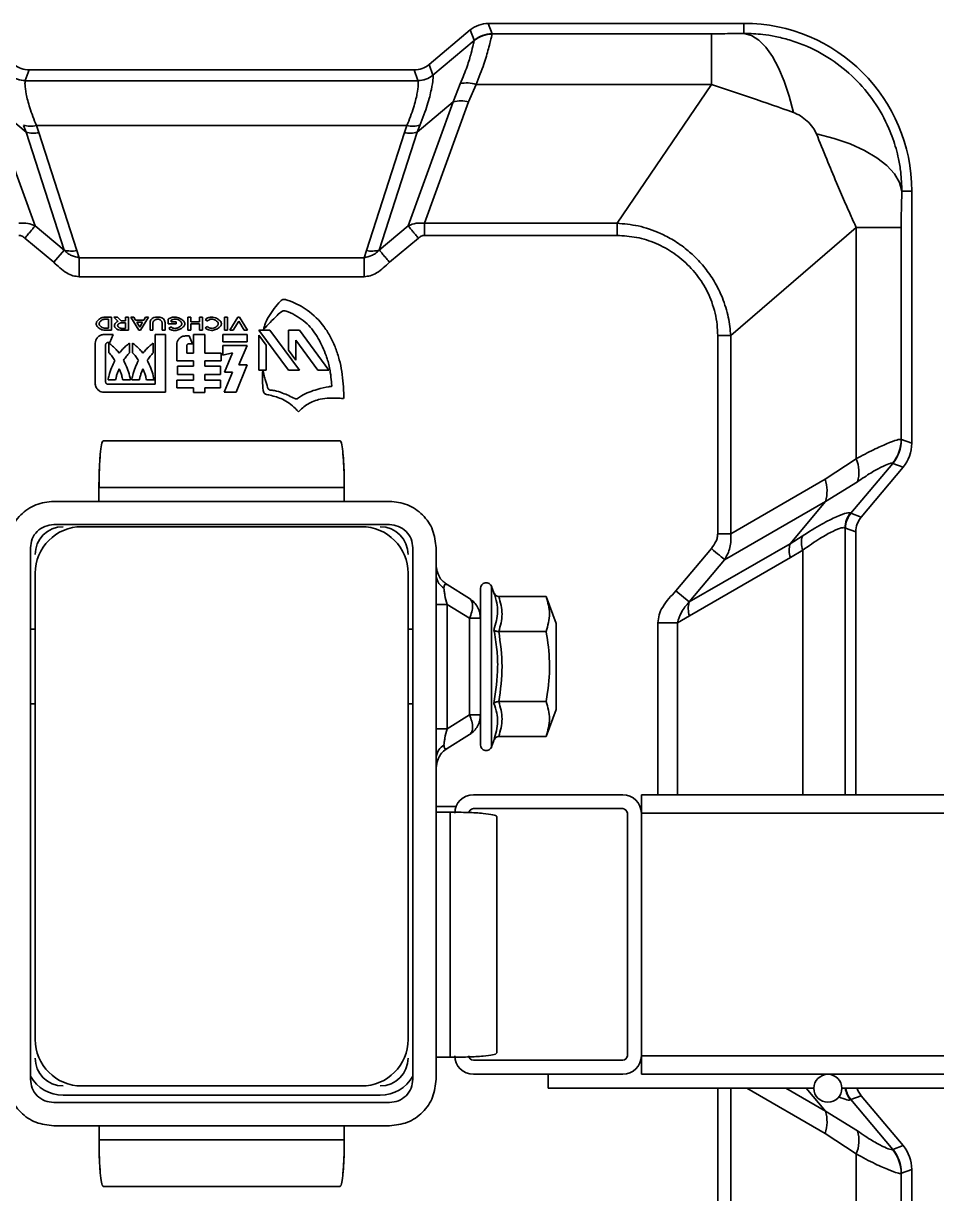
# Model space of a CAD drawing. Header units: millimetres. Extents: x 0 to 420, y 0 to 297.
# Drawn here: x 154.531 to 155.51, y 151.481 to 152.736 of the extents above; entities that cross this region are included whole.
import ezdxf

# ---------------------------------------------------------------- set-up
doc = ezdxf.new("R2010")
doc.units = ezdxf.units.MM

msp = doc.modelspace()

# ---------------------------------------------------------------- linework, layer by layer
at = {"color": 7, "linetype": 'Continuous', "lineweight": 35}
for p, q in [((155.0332, 152.7249), (155.0291, 152.7361)), ((155.3032, 152.7361), (155.0291, 152.7361)), ((155.3032, 152.7254), (155.3032, 152.7361)), ((155.0098, 152.729), (154.9656, 152.6919)), ((155.0098, 152.729), (155.0139, 152.7179)), ((155.0332, 152.7249), (155.0331, 152.7245)), ((155.0332, 152.7249), (155.2686, 152.7249)), ((155.2686, 152.6706), (155.2686, 152.7249)), ((155.0139, 152.7176), (154.9697, 152.6805)), ((155.0139, 152.7179), (155.0139, 152.7176)), ((154.5369, 152.6861), (154.5327, 152.6747)), ((154.9495, 152.6861), (154.5369, 152.6861)), ((154.9495, 152.6861), (154.9537, 152.6747)), ((154.9656, 152.6919), (154.9697, 152.6805)), ((154.5327, 152.6746), (154.5327, 152.6747)), ((154.9537, 152.6746), (154.5327, 152.6746)), ((154.9537, 152.6746), (154.9537, 152.6747)), ((154.9697, 152.6805), (154.9697, 152.6804)), ((154.9915, 152.6519), (154.9989, 152.6714)), ((155.0162, 152.6706), (155.008, 152.652)), ((155.2686, 152.6706), (155.0162, 152.6706)), ((155.1671, 152.5217), (155.2686, 152.6706)), ((154.5433, 152.5189), (154.4948, 152.6519)), ((154.4948, 152.6519), (154.5335, 152.6195)), ((154.9431, 152.5189), (154.9915, 152.6519)), ((154.9915, 152.6519), (154.9529, 152.6195)), ((155.008, 152.652), (154.9606, 152.5217)), ((154.5335, 152.6195), (154.5307, 152.6267)), ((154.5446, 152.6264), (154.5473, 152.6189)), ((154.9418, 152.6264), (154.5446, 152.6264)), ((154.9391, 152.6189), (154.9418, 152.6264)), ((154.9557, 152.6267), (154.9529, 152.6195)), ((154.5335, 152.6195), (154.5742, 152.4929)), ((154.5473, 152.6189), (154.588, 152.4924)), ((154.8984, 152.4924), (154.9391, 152.6189)), ((154.9529, 152.6195), (154.9122, 152.4929)), ((155.4725, 152.5561), (155.4832, 152.5561)), ((155.4832, 152.2856), (155.4832, 152.5561)), ((154.5742, 152.4929), (154.5433, 152.5189)), ((154.9431, 152.5189), (154.9122, 152.4929)), ((155.1671, 152.5217), (154.9606, 152.5217)), ((154.9606, 152.5217), (154.9606, 152.5085)), ((155.1671, 152.5085), (155.1671, 152.5217)), ((155.289, 152.4011), (155.4235, 152.5172)), ((155.4235, 152.269), (155.4235, 152.5172)), ((155.4718, 152.5172), (155.4718, 152.2898)), ((154.5632, 152.4798), (154.5323, 152.5058)), ((154.9541, 152.5058), (154.9232, 152.4798)), ((155.1671, 152.5085), (154.9606, 152.5085)), ((154.5632, 152.4798), (154.5742, 152.4929)), ((154.588, 152.4924), (154.5904, 152.4847)), ((154.5904, 152.4643), (154.5904, 152.4847)), ((154.896, 152.4847), (154.5904, 152.4847)), ((154.896, 152.4847), (154.8984, 152.4924)), ((154.896, 152.4643), (154.896, 152.4847)), ((154.896, 152.4643), (154.5904, 152.4643)), ((154.6174, 152.4208), (154.6251, 152.4208)), ((154.6177, 152.4186), (154.6219, 152.4186)), ((154.6219, 152.409), (154.618, 152.409)), ((154.6219, 152.4186), (154.6219, 152.409)), ((154.6251, 152.4208), (154.6251, 152.4068)), ((154.6277, 152.4208), (154.6316, 152.4208)), ((154.6322, 152.4164), (154.6277, 152.4208)), ((154.6316, 152.4208), (154.6354, 152.4169)), ((154.6363, 152.4169), (154.6401, 152.4169)), ((154.6364, 152.4149), (154.6401, 152.4149)), ((154.6401, 152.4208), (154.6433, 152.4208)), ((154.6401, 152.4169), (154.6401, 152.4208)), ((154.6401, 152.4149), (154.6401, 152.4089)), ((154.6433, 152.4208), (154.6433, 152.4068)), ((154.6457, 152.4208), (154.6491, 152.4208)), ((154.6545, 152.4068), (154.6457, 152.4208)), ((154.6491, 152.4208), (154.651, 152.4177)), ((154.651, 152.4177), (154.6597, 152.4177)), ((154.6521, 152.4157), (154.6585, 152.4157)), ((154.6553, 152.4102), (154.6521, 152.4157)), ((154.6585, 152.4157), (154.6553, 152.4102)), ((154.6649, 152.4208), (154.6561, 152.4068)), ((154.6597, 152.4177), (154.6615, 152.4208)), ((154.6615, 152.4208), (154.6649, 152.4208)), ((154.6664, 152.4068), (154.6664, 152.4152)), ((154.6695, 152.4146), (154.6695, 152.4068)), ((154.6793, 152.4068), (154.6793, 152.4146)), ((154.6825, 152.4152), (154.6825, 152.4068)), ((154.6858, 152.4139), (154.6858, 152.4189)), ((154.6943, 152.4139), (154.6858, 152.4139)), ((154.6865, 152.4087), (154.6886, 152.4104)), ((154.6891, 152.4177), (154.6891, 152.4159)), ((154.6891, 152.4159), (154.6943, 152.4159)), ((154.6943, 152.4159), (154.6943, 152.4139)), ((154.707, 152.4208), (154.7101, 152.4208)), ((154.707, 152.4068), (154.707, 152.4208)), ((154.7101, 152.4208), (154.7101, 152.4158)), ((154.7101, 152.4158), (154.7194, 152.4158)), ((154.7101, 152.4137), (154.7101, 152.4068)), ((154.7194, 152.4137), (154.7101, 152.4137)), ((154.7194, 152.4208), (154.7225, 152.4208)), ((154.7194, 152.4158), (154.7194, 152.4208)), ((154.7194, 152.4068), (154.7194, 152.4137)), ((154.7225, 152.4208), (154.7225, 152.4068)), ((154.728, 152.4167), (154.7255, 152.4183)), ((154.7255, 152.4093), (154.728, 152.4109)), ((154.7462, 152.4068), (154.7462, 152.4208)), ((154.7462, 152.4208), (154.7495, 152.4208)), ((154.7495, 152.4208), (154.7495, 152.4068)), ((154.7521, 152.4068), (154.7607, 152.4208)), ((154.7615, 152.4167), (154.7556, 152.4068)), ((154.7607, 152.4208), (154.7623, 152.4208)), ((154.7674, 152.4068), (154.7615, 152.4167)), ((154.7623, 152.4208), (154.7709, 152.4068)), ((154.6171, 152.4023), (154.6268, 152.4023)), ((154.6251, 152.4068), (154.618, 152.4068)), ((154.6268, 152.4023), (154.6233, 152.3938)), ((154.6433, 152.4068), (154.6354, 152.4068)), ((154.6401, 152.4089), (154.6359, 152.4089)), ((154.6561, 152.4068), (154.6545, 152.4068)), ((154.6695, 152.4068), (154.6664, 152.4068)), ((154.672, 152.4023), (154.683, 152.4023)), ((154.672, 152.3489), (154.672, 152.4023)), ((154.6825, 152.4068), (154.6793, 152.4068)), ((154.683, 152.4023), (154.683, 152.3404)), ((154.7044, 152.4008), (154.7082, 152.4008)), ((154.7101, 152.4068), (154.707, 152.4068)), ((154.7082, 152.4008), (154.7119, 152.3924)), ((154.7131, 152.4023), (154.725, 152.4023)), ((154.7131, 152.3824), (154.7131, 152.4023)), ((154.7225, 152.4068), (154.7194, 152.4068)), ((154.725, 152.4023), (154.725, 152.3824)), ((154.7446, 152.3946), (154.7446, 152.4022)), ((154.7446, 152.4022), (154.7706, 152.4022)), ((154.7495, 152.4068), (154.7462, 152.4068)), ((154.7556, 152.4068), (154.7521, 152.4068)), ((154.7709, 152.4068), (154.7674, 152.4068)), ((154.7706, 152.4022), (154.7706, 152.3946)), ((154.7831, 152.4068), (154.795, 152.4068)), ((154.8147, 152.3642), (154.7831, 152.4068)), ((154.7831, 152.3642), (154.7831, 152.4015)), ((154.7831, 152.4015), (154.791, 152.3908)), ((154.795, 152.4068), (154.8266, 152.3642)), ((154.8147, 152.4068), (154.8266, 152.4068)), ((154.8147, 152.3855), (154.8147, 152.4068)), ((154.8266, 152.4068), (154.8581, 152.3642)), ((155.2751, 152.4011), (155.289, 152.4011)), ((155.2751, 152.1886), (155.2751, 152.4011)), ((155.289, 152.1886), (155.289, 152.4011)), ((154.6077, 152.3499), (154.6077, 152.3929)), ((154.6187, 152.3911), (154.6187, 152.3516)), ((154.6233, 152.3938), (154.6215, 152.3938)), ((154.6223, 152.3827), (154.6223, 152.3929)), ((154.6445, 152.3929), (154.6445, 152.3827)), ((154.6477, 152.3827), (154.6477, 152.3929)), ((154.6699, 152.3929), (154.6699, 152.3827)), ((154.6951, 152.374), (154.6951, 152.3914)), ((154.7058, 152.39), (154.7058, 152.3824)), ((154.7119, 152.3924), (154.7084, 152.3924)), ((154.7706, 152.3946), (154.7446, 152.3946)), ((154.7446, 152.3905), (154.7706, 152.3905)), ((154.7446, 152.3803), (154.7446, 152.3905)), ((154.7706, 152.3905), (154.7618, 152.3697)), ((154.791, 152.3908), (154.791, 152.3642)), ((154.8226, 152.3748), (154.8147, 152.3855)), ((154.8463, 152.3642), (154.8226, 152.3961)), ((154.8226, 152.3961), (154.8226, 152.3748)), ((154.7131, 152.374), (154.6951, 152.374)), ((154.7058, 152.3824), (154.7131, 152.3824)), ((154.7131, 152.3682), (154.7131, 152.374)), ((154.725, 152.3824), (154.7427, 152.3824)), ((154.725, 152.374), (154.725, 152.3682)), ((154.7427, 152.374), (154.725, 152.374)), ((154.7427, 152.3824), (154.7427, 152.374)), ((154.7548, 152.3827), (154.7446, 152.3803)), ((154.7463, 152.3619), (154.7548, 152.3827)), ((154.6959, 152.3682), (154.7131, 152.3682)), ((154.6959, 152.3595), (154.6959, 152.3682)), ((154.7131, 152.3595), (154.6959, 152.3595)), ((154.7131, 152.3534), (154.7131, 152.3595)), ((154.725, 152.3682), (154.7419, 152.3682)), ((154.725, 152.3595), (154.725, 152.3534)), ((154.7419, 152.3595), (154.725, 152.3595)), ((154.7419, 152.3682), (154.7419, 152.3595)), ((154.746, 152.3406), (154.7548, 152.3619)), ((154.7548, 152.3619), (154.7463, 152.3619)), ((154.7706, 152.3697), (154.7586, 152.3406)), ((154.7618, 152.3697), (154.7706, 152.3697)), ((154.791, 152.3642), (154.7831, 152.3642)), ((154.8266, 152.3642), (154.8147, 152.3642)), ((154.8581, 152.3642), (154.8463, 152.3642)), ((154.6295, 152.3536), (154.6214, 152.3536)), ((154.6215, 152.3489), (154.672, 152.3489)), ((154.6454, 152.3536), (154.6372, 152.3536)), ((154.655, 152.3536), (154.6468, 152.3536)), ((154.6708, 152.3536), (154.6626, 152.3536)), ((154.6951, 152.3534), (154.7131, 152.3534)), ((154.6951, 152.345), (154.6951, 152.3534)), ((154.725, 152.3534), (154.742, 152.3534)), ((154.742, 152.3534), (154.742, 152.345)), ((154.683, 152.3404), (154.6171, 152.3404)), ((154.7131, 152.345), (154.6951, 152.345)), ((154.7131, 152.3401), (154.7131, 152.345)), ((154.725, 152.3401), (154.7131, 152.3401)), ((154.725, 152.345), (154.725, 152.3401)), ((154.742, 152.345), (154.725, 152.345)), ((154.7586, 152.3406), (154.746, 152.3406)), ((154.87, 152.2883), (154.6162, 152.2883)), ((154.87, 152.2883), (154.8701, 152.2883)), ((155.472, 152.2897), (155.4718, 152.2898)), ((155.472, 152.2897), (155.4832, 152.2856)), ((155.3902, 152.247), (155.4235, 152.269)), ((155.4179, 152.2106), (155.4627, 152.264)), ((155.429, 152.2065), (155.4738, 152.2599)), ((155.4627, 152.264), (155.4624, 152.2641)), ((155.4627, 152.264), (155.4738, 152.2599)), ((155.289, 152.1886), (155.3902, 152.247)), ((154.6116, 152.2383), (154.8746, 152.2383)), ((154.6116, 152.2383), (154.6116, 152.2233)), ((154.8746, 152.2383), (154.8746, 152.2233)), ((154.8747, 152.2383), (154.8747, 152.2233)), ((155.3907, 152.2232), (155.425, 152.2443)), ((154.5632, 152.2233), (154.9232, 152.2233)), ((155.2825, 152.1607), (155.3907, 152.2232)), ((155.3527, 152.1778), (155.3907, 152.2232)), ((155.4175, 152.2108), (155.4179, 152.2106)), ((155.4179, 152.2106), (155.429, 152.2065)), ((154.9232, 152.1983), (154.5632, 152.1983)), ((154.8932, 152.1961), (154.5932, 152.1961)), ((155.2751, 152.1886), (155.289, 152.1886)), ((155.3527, 152.1778), (155.3658, 152.1861)), ((155.412, 152.1945), (155.4116, 152.1948)), ((155.4116, 151.9086), (155.4116, 152.1948)), ((155.412, 152.1945), (155.4232, 152.1905)), ((155.4232, 152.1905), (155.4232, 151.9086)), ((154.5382, 152.1733), (154.5382, 151.6033)), ((154.9482, 152.1733), (154.9482, 151.6033)), ((154.9732, 152.1733), (154.9732, 151.6033)), ((155.2303, 152.1273), (155.2683, 152.1726)), ((155.2445, 152.1154), (155.3527, 152.1778)), ((155.3663, 152.171), (155.353, 152.163)), ((155.3663, 151.9086), (155.3663, 152.171)), ((155.2445, 152.1154), (155.2825, 152.1607)), ((155.353, 152.163), (155.2448, 152.1005)), ((154.5432, 152.1461), (154.5432, 151.6461)), ((154.9432, 151.6461), (154.9432, 152.1461)), ((154.9747, 152.146), (154.9734, 152.1522)), ((154.9757, 152.1443), (154.9739, 152.1492)), ((154.9842, 152.1343), (154.9824, 152.1358)), ((154.9844, 152.134), (154.9849, 152.134)), ((154.9849, 152.134), (155.0089, 152.119)), ((155.0207, 152.0987), (155.0207, 152.1299)), ((155.0352, 152.1252), (155.0327, 152.132)), ((155.0327, 151.9601), (155.0327, 152.132)), ((155.0404, 152.1211), (155.0911, 152.1211)), ((155.1017, 152.0921), (155.0911, 152.1211)), ((155.2303, 152.1273), (155.2445, 152.1154)), ((154.9849, 152.1128), (154.9849, 151.9793)), ((154.9849, 152.1128), (155.0089, 152.0978)), ((155.0089, 151.9943), (155.0089, 152.0978)), ((155.0089, 152.0978), (155.0207, 152.0978)), ((155.0207, 151.9943), (155.0207, 152.0978)), ((155.2448, 152.1005), (155.2319, 152.0931)), ((154.5432, 152.0861), (154.5382, 152.0861)), ((154.9482, 152.0861), (154.9432, 152.0861)), ((155.0404, 152.0836), (155.0911, 152.0836)), ((155.1017, 152.0921), (155.1017, 152.0001)), ((155.211, 152.0931), (155.2319, 152.0931)), ((155.211, 151.9086), (155.211, 152.0931)), ((155.2319, 151.9086), (155.2319, 152.0931)), ((155.0404, 152.0085), (155.0911, 152.0085)), ((154.5382, 152.0061), (154.5432, 152.0061)), ((154.9432, 152.0061), (154.9482, 152.0061)), ((155.0911, 151.971), (155.1017, 152.0001)), ((154.9849, 151.9793), (155.0089, 151.9943)), ((155.0089, 151.9943), (155.0207, 151.9943)), ((155.0207, 151.9622), (155.0207, 151.9943)), ((154.9849, 151.9581), (155.0089, 151.9731)), ((155.0404, 151.971), (155.0911, 151.971)), ((155.0327, 151.9601), (155.0352, 151.9669)), ((154.9734, 151.9399), (154.9747, 151.9461)), ((154.9739, 151.9429), (154.9757, 151.9478)), ((154.9738, 151.9439), (154.9732, 151.937)), ((154.9736, 151.9398), (154.9739, 151.9422)), ((155.1732, 151.9086), (155.0132, 151.9086)), ((163.7932, 151.9086), (155.1932, 151.9086)), ((155.1932, 151.8886), (155.1932, 151.9086)), ((154.9732, 151.8961), (154.9947, 151.8961)), ((154.9947, 151.8961), (154.9732, 151.8961)), ((155.1917, 151.8961), (155.1932, 151.8961)), ((155.1932, 151.8961), (155.1917, 151.8961)), ((154.9882, 151.8899), (154.9732, 151.8899)), ((154.9882, 151.8899), (154.9934, 151.8898)), ((154.9882, 151.8899), (154.9882, 151.6269)), ((155.1732, 151.8936), (155.0132, 151.8936)), ((155.0382, 151.6315), (155.0382, 151.8852)), ((155.1782, 151.6286), (155.1782, 151.8886)), ((155.1932, 151.6286), (155.1932, 151.8886)), ((163.7932, 151.8886), (155.1932, 151.8886)), ((155.1932, 151.6286), (155.1932, 151.8886)), ((154.9882, 151.6269), (154.9732, 151.6269)), ((154.9935, 151.6269), (154.9882, 151.6269)), ((155.0132, 151.6236), (155.1732, 151.6236)), ((155.1932, 151.6236), (155.1926, 151.6236)), ((163.7932, 151.6286), (155.1932, 151.6286)), ((155.1932, 151.6086), (155.1932, 151.6286)), ((155.0132, 151.6086), (155.1732, 151.6086)), ((155.0932, 151.6086), (155.0932, 151.5936)), ((163.7932, 151.6086), (155.1932, 151.6086)), ((154.5932, 151.5961), (154.8932, 151.5961)), ((155.0932, 151.5936), (155.3782, 151.5936)), ((155.2751, 151.391), (155.2751, 151.5936)), ((155.289, 151.391), (155.289, 151.5936)), ((155.3063, 151.5936), (155.3902, 151.5451)), ((155.3907, 151.5689), (155.3481, 151.5936)), ((155.3701, 151.5936), (155.3907, 151.5689)), ((155.4082, 151.5936), (155.5782, 151.5936)), ((154.9132, 151.5861), (154.5732, 151.5861)), ((155.4179, 151.5815), (155.4175, 151.5813)), ((155.429, 151.5856), (155.4179, 151.5815)), ((155.4627, 151.5281), (155.4179, 151.5815)), ((155.4738, 151.5322), (155.429, 151.5856)), ((154.5632, 151.5783), (154.9232, 151.5783)), ((155.3907, 151.5689), (155.425, 151.5478)), ((154.9232, 151.5533), (154.5632, 151.5533)), ((154.6117, 151.5383), (154.6117, 151.5533)), ((154.8746, 151.5383), (154.8746, 151.5533)), ((154.8747, 151.5383), (154.8747, 151.5533)), ((155.4235, 151.5232), (155.3902, 151.5451)), ((154.8746, 151.5383), (154.6117, 151.5383)), ((155.4738, 151.5322), (155.4627, 151.5281)), ((155.4235, 151.2749), (155.4235, 151.5232)), ((155.4624, 151.528), (155.4627, 151.5281)), ((155.472, 151.5025), (155.4832, 151.5065)), ((155.4832, 151.2361), (155.4832, 151.5065)), ((155.472, 151.5025), (155.4718, 151.5023)), ((155.4718, 151.5023), (155.4718, 151.2749)), ((154.6163, 151.4883), (154.87, 151.4883)), ((154.8701, 151.4883), (154.87, 151.4883))]:
    msp.add_line(p, q, dxfattribs=at)
at = {"color": 7, "linetype": 'Continuous', "lineweight": 35, "flags": 128}
for points in [[(155.3563, 152.6405), (155.3518, 152.6581), (155.3465, 152.6742), (155.3404, 152.6885), (155.3338, 152.7006), (155.3266, 152.7106), (155.319, 152.7181), (155.3112, 152.7231), (155.3032, 152.7254)], [(155.3809, 152.6177), (155.3998, 152.6127), (155.4171, 152.6067), (155.4325, 152.5998), (155.4457, 152.592), (155.4565, 152.5836), (155.4647, 152.5747), (155.47, 152.5655), (155.4725, 152.5561)], [(155.2683, 152.1726), (155.2706, 152.1707), (155.2728, 152.1689), (155.2749, 152.1671), (155.2769, 152.1654), (155.2787, 152.1639), (155.2802, 152.1626), (155.2815, 152.1616), (155.2825, 152.1607)]]:
    msp.add_lwpolyline(points, dxfattribs=at)
at = {"color": 7, "linetype": 'Continuous', "lineweight": 35}
msp.add_circle((155.3932, 151.5936), 0.015, dxfattribs=at)
for centre, radius, start, end in [((155.3032, 152.5561), 0.18, 360, 90), ((155.0332, 152.6949), 0.03, 90.0586, 129.9414), ((155.0331, 152.6945), 0.03, 89.859, 129.7499), ((154.5327, 152.6996), 0.025, 230.0357, 269.9067), ((154.5328, 152.6997), 0.025, 230.0586, 269.9414), ((154.9536, 152.6997), 0.025, 270.0586, 309.9414), ((154.9537, 152.6996), 0.025, 270.0933, 309.9643), ((155.0061, 152.6392), 0.033, 72.1572, 102.5019), ((155.0001, 152.6166), 0.0363, 77.3368, 103.5701), ((154.5382, 152.655), 0.0292, 254.9938, 282.6645), ((154.9482, 152.655), 0.0292, 257.3355, 285.0062), ((154.5416, 152.6485), 0.0302, 254.4497, 280.7966), ((154.9448, 152.6485), 0.0302, 259.2034, 285.5503), ((154.5823, 152.522), 0.0302, 254.4498, 280.7965), ((154.9041, 152.522), 0.0302, 259.2033, 285.5504), ((155.4317, 152.2899), 0.0401, 320.0076, 359.8731), ((155.432, 152.2897), 0.0401, 320.0586, 359.9414), ((155.3911, 152.2546), 0.0354, 343.0377, 23.8627), ((155.3522, 152.2343), 0.0401, 343.9657, 18.5164), ((155.4366, 152.1947), 0.025, 139.9679, 179.8339), ((155.4371, 152.1945), 0.025, 140.0586, 179.9414), ((154.5932, 152.1461), 0.05, 90, 180), ((154.5732, 152.1661), 0.03, 90, 180), ((154.8932, 152.1461), 0.05, 0, 90), ((154.9132, 152.1661), 0.03, 0, 90), ((155.3889, 152.1794), 0.024, 163.7993, 200.3661), ((155.3768, 152.1709), 0.0251, 163.9657, 198.5164), ((155.0269, 152.1299), 0.00619, 20, 180), ((155.2686, 152.1084), 0.0251, 163.9657, 198.5164), ((155.0269, 151.9622), 0.00619, 180, 340), ((155.0132, 151.8886), 0.02, 90, 180), ((155.1732, 151.8886), 0.02, 0, 90), ((155.0132, 151.8886), 0.005, 90, 180), ((155.1732, 151.8886), 0.005, 0, 90), ((154.5932, 151.6461), 0.05, 180, 270), ((154.8932, 151.6461), 0.05, 270, 0), ((154.5732, 151.6261), 0.03, 180, 270), ((154.9132, 151.6261), 0.03, 270, 0), ((155.0132, 151.6286), 0.02, 180, 270), ((155.0132, 151.6286), 0.005, 180, 270), ((155.1732, 151.6286), 0.02, 270, 0), ((155.1732, 151.6286), 0.005, 270, 0), ((154.5732, 151.6261), 0.04, 208.955, 270), ((154.9132, 151.6261), 0.04, 270, 331.045), ((155.4366, 151.5974), 0.025, 188.7641, 220.0266), ((155.4371, 151.5976), 0.025, 189.334, 219.9411), ((155.3522, 151.5579), 0.0401, 341.4836, 16.0343), ((155.3911, 151.5375), 0.0354, 336.1372, 16.9623), ((155.4317, 151.5022), 0.0401, 0.1269, 39.9924), ((155.432, 151.5024), 0.0401, 0.0586, 39.9414)]:
    msp.add_arc(centre, radius, start, end, dxfattribs=at)
for centre, major_axis, start_param, end_param in [((155.0291, 152.706), (0.0103, -0.0282), 2.793026, 3.49016), ((154.5369, 152.7111), (0.0086, 0.0235), 2.793026, 3.49016), ((154.9495, 152.7111), (0.0086, -0.0235), 5.934618, 6.631752), ((155.4431, 152.2856), (0.0376, -0.0137), 5.934618, 6.631752), ((155.4482, 152.1904), (0.0235, -0.0086), 2.793026, 3.49016), ((155.4482, 151.6017), (0.0235, 0.0086), 3.122637, 3.49016), ((155.4431, 151.5065), (-0.0376, -0.0137), 2.793026, 3.49016)]:
    msp.add_ellipse(centre, major_axis=major_axis, ratio=0.998448, start_param=start_param, end_param=end_param, dxfattribs=at)
for points, knots in [([(155.0331, 152.7245), (155.033, 152.7237), (155.0326, 152.722), (155.0313, 152.7164), (155.0295, 152.7094), (155.0271, 152.7012), (155.0235, 152.6893), (155.0191, 152.6782), (155.0162, 152.6706)], [0, 0, 0, 0, 0.166395, 0.326802, 0.479925, 0.610174, 0.735331, 1, 1, 1, 1]), ([(155.2686, 152.7249), (155.2713, 152.7249), (155.278, 152.725), (155.2896, 152.7251), (155.2983, 152.7253), (155.3032, 152.7254)], [0, 0, 0, 0, 0.226599, 0.561025, 1, 1, 1, 1]), ([(155.3032, 152.7254), (155.31, 152.7252), (155.3212, 152.7248), (155.3374, 152.7221), (155.3522, 152.7185), (155.3728, 152.7112), (155.3971, 152.6983), (155.4225, 152.6778), (155.4436, 152.6527), (155.4561, 152.6301), (155.463, 152.6127), (155.4664, 152.6018), (155.4693, 152.5897), (155.4719, 152.5745), (155.4723, 152.5629), (155.4725, 152.5561)], [0, 0, 0, 0, 0.076443, 0.126237, 0.185346, 0.248673, 0.371897, 0.493418, 0.615548, 0.739261, 0.783292, 0.826338, 0.868398, 0.923222, 1, 1, 1, 1]), ([(154.9989, 152.6714), (155.0004, 152.6747), (155.0032, 152.6812), (155.0064, 152.6899), (155.0089, 152.6976), (155.0112, 152.706), (155.0132, 152.714), (155.0136, 152.7164), (155.0139, 152.7176)], [0, 0, 0, 0, 0.1289949, 0.2604651, 0.3866644, 0.5150401, 0.7527723, 1, 1, 1, 1]), ([(154.5327, 152.6746), (154.5325, 152.6734), (154.532, 152.6713), (154.5335, 152.6608), (154.5368, 152.6462), (154.542, 152.633), (154.5446, 152.6264)], [0, 0, 0, 0, 0.262701, 0.501004, 0.750686, 1, 1, 1, 1]), ([(154.9418, 152.6264), (154.9444, 152.633), (154.9496, 152.6462), (154.9529, 152.6608), (154.9543, 152.6713), (154.9539, 152.6734), (154.9537, 152.6746)], [0, 0, 0, 0, 0.249344, 0.499045, 0.737295, 1, 1, 1, 1]), ([(154.9697, 152.6804), (154.9699, 152.6793), (154.9702, 152.677), (154.9683, 152.6657), (154.9644, 152.6492), (154.9587, 152.6343), (154.9557, 152.6267)], [0, 0, 0, 0, 0.247443, 0.48656, 0.74027, 1, 1, 1, 1]), ([(155.3563, 152.6405), (155.3413, 152.6458), (155.312, 152.6562), (155.2828, 152.6659), (155.2686, 152.6706)], [0, 0, 0, 0, 0.513929, 1, 1, 1, 1]), ([(155.3809, 152.6177), (155.3797, 152.62), (155.3771, 152.625), (155.3711, 152.6314), (155.3641, 152.637), (155.3588, 152.6394), (155.3563, 152.6405)], [0, 0, 0, 0, 0.228464, 0.490672, 0.757738, 1, 1, 1, 1]), ([(155.4235, 152.5172), (155.4215, 152.5217), (155.4174, 152.5307), (155.4118, 152.5434), (155.4068, 152.555), (155.4003, 152.5701), (155.3916, 152.5912), (155.3846, 152.6086), (155.3809, 152.6177)], [0, 0, 0, 0, 0.140816, 0.284488, 0.382285, 0.482496, 0.729213, 1, 1, 1, 1]), ([(155.4725, 152.5561), (155.4723, 152.5471), (155.472, 152.5359), (155.4718, 152.5231), (155.4718, 152.5192), (155.4718, 152.5177), (155.4718, 152.5172)], [0, 0, 0, 0, 0.712288, 0.891315, 0.960245, 1, 1, 1, 1]), ([(154.5433, 152.5189), (154.5407, 152.52), (154.5353, 152.5222), (154.5291, 152.5219), (154.5258, 152.5217)], [0, 0, 0, 0, 0.466493, 1, 1, 1, 1]), ([(154.9606, 152.5217), (154.9576, 152.5219), (154.9514, 152.5222), (154.9459, 152.5201), (154.9431, 152.5189)], [0, 0, 0, 0, 0.487848, 1, 1, 1, 1]), ([(154.5433, 152.5189), (154.5426, 152.5182), (154.5413, 152.5167), (154.5386, 152.5134), (154.5355, 152.5097), (154.5333, 152.5071), (154.5323, 152.5058)], [0, 0, 0, 0, 0.245847, 0.499999, 0.754151, 1, 1, 1, 1]), ([(154.9541, 152.5058), (154.953, 152.5071), (154.9508, 152.5097), (154.9478, 152.5134), (154.945, 152.5167), (154.9438, 152.5182), (154.9431, 152.5189)], [0, 0, 0, 0, 0.245849, 0.500001, 0.754152, 1, 1, 1, 1]), ([(155.289, 152.4011), (155.2884, 152.4077), (155.287, 152.4215), (155.2812, 152.4398), (155.2735, 152.4563), (155.2644, 152.4704), (155.2537, 152.4829), (155.2416, 152.4941), (155.2283, 152.5034), (155.2109, 152.5125), (155.1907, 152.5195), (155.1747, 152.521), (155.1671, 152.5217)], [0, 0, 0, 0, 0.105818, 0.221247, 0.303726, 0.397637, 0.486458, 0.56599, 0.660847, 0.744444, 0.877991, 1, 1, 1, 1]), ([(155.4235, 152.5172), (155.4302, 152.5172), (155.4438, 152.5172), (155.4585, 152.5172), (155.4687, 152.5172), (155.4708, 152.5172), (155.4718, 152.5172)], [0, 0, 0, 0, 0.247804, 0.5, 0.752196, 1, 1, 1, 1]), ([(155.4716, 152.5172), (155.4716, 152.5173), (155.4717, 152.5174), (155.4717, 152.5181), (155.4718, 152.5188), (155.4718, 152.5194)], [0, 0, 0, 0, 0.207126, 0.438229, 1, 1, 1, 1]), ([(154.5258, 152.5085), (154.5264, 152.5085), (154.5275, 152.5084), (154.5298, 152.5076), (154.5313, 152.5066), (154.5323, 152.5058)], [0, 0, 0, 0, 0.232062, 0.478453, 1, 1, 1, 1]), ([(154.9541, 152.5058), (154.9551, 152.5066), (154.9566, 152.5076), (154.9589, 152.5084), (154.96, 152.5085), (154.9606, 152.5085)], [0, 0, 0, 0, 0.521782, 0.769325, 1, 1, 1, 1]), ([(155.2751, 152.4011), (155.2749, 152.4051), (155.2747, 152.4131), (155.2725, 152.4253), (155.2679, 152.4405), (155.2594, 152.4579), (155.2454, 152.4756), (155.2285, 152.49), (155.2092, 152.5006), (155.1885, 152.5073), (155.1741, 152.5081), (155.1671, 152.5085)], [0, 0, 0, 0, 0.070722, 0.143758, 0.21913, 0.352151, 0.485358, 0.616819, 0.745052, 0.874872, 1, 1, 1, 1]), ([(154.5904, 152.4847), (154.5877, 152.4853), (154.5834, 152.4862), (154.5779, 152.4893), (154.5755, 152.4917), (154.5742, 152.4929)], [0, 0, 0, 0, 0.452149, 0.705537, 1, 1, 1, 1]), ([(154.9122, 152.4929), (154.9109, 152.4917), (154.9085, 152.4893), (154.903, 152.4862), (154.8987, 152.4853), (154.896, 152.4847)], [0, 0, 0, 0, 0.294463, 0.547852, 1, 1, 1, 1]), ([(154.9232, 152.4798), (154.9221, 152.4811), (154.9199, 152.4838), (154.9168, 152.4874), (154.9141, 152.4907), (154.9128, 152.4922), (154.9122, 152.4929)], [0, 0, 0, 0, 0.245848, 0.5, 0.754152, 1, 1, 1, 1]), ([(154.5904, 152.4643), (154.5882, 152.4646), (154.5835, 152.465), (154.5737, 152.4698), (154.5676, 152.4757), (154.5632, 152.4798)], [0, 0, 0, 0, 0.209288, 0.438923, 1, 1, 1, 1]), ([(154.9232, 152.4798), (154.9188, 152.4757), (154.9127, 152.4698), (154.9029, 152.465), (154.8982, 152.4646), (154.896, 152.4643)], [0, 0, 0, 0, 0.558619, 0.78934, 1, 1, 1, 1]), ([(154.788, 152.4077), (154.7884, 152.4094), (154.7897, 152.4142), (154.7937, 152.4217), (154.7993, 152.4305), (154.804, 152.4356), (154.8064, 152.4382)], [0, 0, 0, 0, 0.138868, 0.417722, 0.706333, 1, 1, 1, 1]), ([(154.8064, 152.4382), (154.8069, 152.4387), (154.8078, 152.4395), (154.8094, 152.44), (154.8109, 152.44), (154.8118, 152.4397), (154.8123, 152.4396)], [0, 0, 0, 0, 0.319453, 0.543111, 0.766311, 1, 1, 1, 1]), ([(154.8123, 152.4396), (154.8139, 152.4391), (154.8218, 152.4364), (154.837, 152.4285), (154.8511, 152.4142), (154.8602, 152.3996), (154.8656, 152.3877), (154.8695, 152.3753), (154.8733, 152.3581), (154.8738, 152.3449), (154.8742, 152.336)], [0, 0, 0, 0, 0.03865, 0.194338, 0.392706, 0.493149, 0.593544, 0.693896, 0.794211, 1, 1, 1, 1]), ([(154.8568, 152.3749), (154.8562, 152.3765), (154.8535, 152.3844), (154.8488, 152.3952), (154.8416, 152.4064), (154.8326, 152.4169), (154.8223, 152.423), (154.8139, 152.427), (154.8113, 152.4278), (154.8092, 152.4277), (154.8062, 152.4263), (154.7992, 152.4193), (154.7929, 152.4128), (154.788, 152.4077)], [0, 0, 0, 0, 0.048169, 0.241379, 0.33788, 0.433916, 0.639701, 0.675797, 0.701807, 0.718369, 0.734888, 0.796355, 1, 1, 1, 1]), ([(154.618, 152.4068), (154.6172, 152.4069), (154.615, 152.4071), (154.6121, 152.4086), (154.61, 152.4106), (154.609, 152.4122), (154.6086, 152.4136), (154.6088, 152.4151), (154.6098, 152.4169), (154.6119, 152.4189), (154.6146, 152.4204), (154.6167, 152.4207), (154.6174, 152.4208)], [0, 0, 0, 0, 0.103068, 0.272975, 0.380129, 0.450745, 0.504132, 0.557726, 0.630958, 0.750137, 0.907593, 1, 1, 1, 1]), ([(154.618, 152.409), (154.6174, 152.4091), (154.616, 152.4092), (154.6141, 152.4103), (154.6127, 152.4116), (154.612, 152.4128), (154.6118, 152.4138), (154.6121, 152.4149), (154.6128, 152.4162), (154.6142, 152.4175), (154.616, 152.4184), (154.6172, 152.4185), (154.6177, 152.4186)], [0, 0, 0, 0, 0.107522, 0.269023, 0.38047, 0.452163, 0.50862, 0.565188, 0.646662, 0.775363, 0.910485, 1, 1, 1, 1]), ([(154.6354, 152.4068), (154.6346, 152.4069), (154.6327, 152.4071), (154.6306, 152.4082), (154.6291, 152.4096), (154.6284, 152.4107), (154.6282, 152.4118), (154.6284, 152.4129), (154.6291, 152.4143), (154.6304, 152.4157), (154.6316, 152.4162), (154.6322, 152.4164)], [0, 0, 0, 0, 0.147974, 0.353463, 0.450206, 0.530143, 0.591907, 0.65363, 0.750939, 0.887099, 1, 1, 1, 1]), ([(154.6359, 152.4089), (154.6355, 152.4089), (154.6347, 152.409), (154.6339, 152.4094), (154.6333, 152.4097), (154.6329, 152.41), (154.6326, 152.4103), (154.6321, 152.4107), (154.6318, 152.4112), (154.6317, 152.4117), (154.6317, 152.412), (154.6317, 152.4124), (154.6319, 152.4128), (154.6322, 152.4132), (154.6325, 152.4135), (154.6329, 152.4137), (154.6332, 152.4139), (154.6336, 152.4142), (154.6339, 152.4143), (154.6343, 152.4145), (154.6347, 152.4146), (154.6351, 152.4148), (154.6355, 152.4148), (154.6359, 152.4149), (154.6362, 152.4149), (154.6364, 152.4149)], [0, 0, 0, 0, 0.104931, 0.188559, 0.230252, 0.271948, 0.313654, 0.355384, 0.425825, 0.468883, 0.490273, 0.510955, 0.563746, 0.591003, 0.644663, 0.671402, 0.698138, 0.751654, 0.778385, 0.805115, 0.858613, 0.885344, 0.912077, 0.955815, 1, 1, 1, 1]), ([(154.6354, 152.4169), (154.6355, 152.4169), (154.6356, 152.4169), (154.6359, 152.4169), (154.6361, 152.4169), (154.6363, 152.4169)], [0, 0, 0, 0, 0.253407, 0.506797, 1, 1, 1, 1]), ([(154.6664, 152.4152), (154.6664, 152.4156), (154.6665, 152.4166), (154.6673, 152.4182), (154.6687, 152.4196), (154.6709, 152.4207), (154.6741, 152.421), (154.6773, 152.4209), (154.68, 152.4198), (154.6815, 152.4183), (154.6823, 152.4166), (154.6824, 152.4156), (154.6825, 152.4152)], [0, 0, 0, 0, 0.057396, 0.142461, 0.228893, 0.320305, 0.471061, 0.658867, 0.756094, 0.853964, 0.944424, 1, 1, 1, 1]), ([(154.6793, 152.4146), (154.6793, 152.4149), (154.6792, 152.4157), (154.6785, 152.4169), (154.6773, 152.418), (154.6756, 152.4187), (154.6738, 152.4188), (154.6721, 152.4183), (154.6708, 152.4173), (154.6699, 152.4162), (154.6696, 152.4152), (154.6695, 152.4147), (154.6695, 152.4146)], [0, 0, 0, 0, 0.075155, 0.16832, 0.291124, 0.415852, 0.54785, 0.661465, 0.788026, 0.890381, 0.967538, 1, 1, 1, 1]), ([(154.6858, 152.4189), (154.6874, 152.4196), (154.6901, 152.421), (154.6948, 152.421), (154.6988, 152.4196), (154.7016, 152.4177), (154.7031, 152.416), (154.7037, 152.4147), (154.7038, 152.4135), (154.7034, 152.4122), (154.7023, 152.4105), (154.6996, 152.4084), (154.6959, 152.4068), (154.6917, 152.4065), (154.6886, 152.4074), (154.6871, 152.4083), (154.6865, 152.4087)], [0, 0, 0, 0, 0.120432, 0.213162, 0.331684, 0.413005, 0.455865, 0.488872, 0.514902, 0.540892, 0.583063, 0.658706, 0.781016, 0.867724, 0.954736, 1, 1, 1, 1]), ([(154.6886, 152.4104), (154.6893, 152.4099), (154.6907, 152.4091), (154.6932, 152.4087), (154.6958, 152.4092), (154.6979, 152.4102), (154.6994, 152.4115), (154.7002, 152.4125), (154.7005, 152.4135), (154.7004, 152.4145), (154.6998, 152.4156), (154.6985, 152.4171), (154.6963, 152.4183), (154.6935, 152.419), (154.6911, 152.4186), (154.6897, 152.418), (154.6891, 152.4177)], [0, 0, 0, 0, 0.08987, 0.176538, 0.263027, 0.362446, 0.423179, 0.470099, 0.500982, 0.532068, 0.57022, 0.633522, 0.742023, 0.836258, 0.931198, 1, 1, 1, 1]), ([(154.7255, 152.4183), (154.7265, 152.419), (154.7284, 152.4204), (154.732, 152.4211), (154.7359, 152.4206), (154.7391, 152.4191), (154.7415, 152.4171), (154.7426, 152.4156), (154.743, 152.4141), (154.7429, 152.4128), (154.7421, 152.4112), (154.7401, 152.4091), (154.7367, 152.4073), (154.7326, 152.4064), (154.7289, 152.4071), (154.7267, 152.4083), (154.7257, 152.4092), (154.7255, 152.4093)], [0, 0, 0, 0, 0.08519, 0.168963, 0.246186, 0.360946, 0.418211, 0.462463, 0.491745, 0.521214, 0.557381, 0.617071, 0.720017, 0.827682, 0.905205, 0.982624, 1, 1, 1, 1]), ([(154.728, 152.4109), (154.7286, 152.4104), (154.7298, 152.4094), (154.732, 152.4088), (154.7345, 152.409), (154.7367, 152.4099), (154.7384, 152.4113), (154.7393, 152.4125), (154.7396, 152.4135), (154.7396, 152.4145), (154.739, 152.4157), (154.7376, 152.417), (154.7354, 152.4183), (154.7327, 152.4189), (154.7303, 152.4184), (154.7289, 152.4175), (154.7282, 152.4169), (154.728, 152.4167)], [0, 0, 0, 0, 0.079836, 0.158698, 0.232948, 0.337554, 0.41275, 0.456024, 0.489191, 0.522624, 0.56103, 0.622793, 0.723203, 0.826712, 0.901133, 0.975506, 1, 1, 1, 1]), ([(154.6077, 152.3929), (154.6078, 152.394), (154.608, 152.3961), (154.6096, 152.3989), (154.612, 152.401), (154.6147, 152.4021), (154.6164, 152.4022), (154.6171, 152.4023)], [0, 0, 0, 0, 0.217033, 0.432668, 0.640579, 0.859649, 1, 1, 1, 1]), ([(154.6951, 152.3914), (154.6952, 152.3925), (154.6954, 152.3946), (154.697, 152.3974), (154.6994, 152.3995), (154.702, 152.4006), (154.7037, 152.4007), (154.7044, 152.4008)], [0, 0, 0, 0, 0.2182785, 0.4351494, 0.6441626, 0.864466, 1, 1, 1, 1]), ([(154.6215, 152.3938), (154.6212, 152.3937), (154.6205, 152.3937), (154.6196, 152.3932), (154.619, 152.3924), (154.6188, 152.3917), (154.6188, 152.3913), (154.6187, 152.3911)], [0, 0, 0, 0, 0.23459, 0.46963, 0.6837, 0.878789, 1, 1, 1, 1]), ([(154.6223, 152.3929), (154.6236, 152.3919), (154.6264, 152.3899), (154.6301, 152.3863), (154.6323, 152.3836), (154.6334, 152.3822)], [0, 0, 0, 0, 0.322508, 0.65906, 1, 1, 1, 1]), ([(154.6334, 152.3822), (154.6344, 152.3835), (154.6365, 152.3862), (154.6402, 152.3898), (154.643, 152.3919), (154.6445, 152.3929)], [0, 0, 0, 0, 0.323586, 0.659323, 1, 1, 1, 1]), ([(154.6477, 152.3929), (154.6491, 152.3919), (154.6518, 152.3899), (154.6555, 152.3863), (154.6577, 152.3836), (154.6588, 152.3822)], [0, 0, 0, 0, 0.323845, 0.659773, 1, 1, 1, 1]), ([(154.6588, 152.3822), (154.6598, 152.3835), (154.6619, 152.3862), (154.6656, 152.3898), (154.6685, 152.3919), (154.6699, 152.3929)], [0, 0, 0, 0, 0.322168, 0.658364, 1, 1, 1, 1]), ([(154.7084, 152.3924), (154.7081, 152.3924), (154.7074, 152.3923), (154.7066, 152.3919), (154.7061, 152.3914), (154.7058, 152.3907), (154.7058, 152.3902), (154.7058, 152.39)], [0, 0, 0, 0, 0.272758, 0.457842, 0.644353, 0.8509, 1, 1, 1, 1]), ([(154.6214, 152.3536), (154.6217, 152.3553), (154.6227, 152.3597), (154.625, 152.3667), (154.6275, 152.3719), (154.6287, 152.3746)], [0, 0, 0, 0, 0.22528, 0.610558, 1, 1, 1, 1]), ([(154.6287, 152.3746), (154.6277, 152.3759), (154.6263, 152.3781), (154.6241, 152.3808), (154.6229, 152.3821), (154.6223, 152.3827)], [0, 0, 0, 0, 0.481223, 0.740091, 1, 1, 1, 1]), ([(154.6445, 152.3827), (154.6433, 152.3815), (154.6416, 152.3796), (154.6396, 152.3768), (154.6386, 152.3753), (154.6381, 152.3746)], [0, 0, 0, 0, 0.484106, 0.741689, 1, 1, 1, 1]), ([(154.6381, 152.3746), (154.6388, 152.3731), (154.6408, 152.369), (154.6435, 152.3621), (154.6448, 152.3565), (154.6454, 152.3536)], [0, 0, 0, 0, 0.225097, 0.610128, 1, 1, 1, 1]), ([(154.6468, 152.3536), (154.6471, 152.3553), (154.6481, 152.3597), (154.6504, 152.3667), (154.6528, 152.3719), (154.6541, 152.3746)], [0, 0, 0, 0, 0.225279, 0.610555, 1, 1, 1, 1]), ([(154.6541, 152.3746), (154.6531, 152.3759), (154.6517, 152.3781), (154.6495, 152.3807), (154.6483, 152.382), (154.6477, 152.3827)], [0, 0, 0, 0, 0.48414, 0.741719, 1, 1, 1, 1]), ([(154.6699, 152.3827), (154.6688, 152.3815), (154.6671, 152.3796), (154.665, 152.3768), (154.664, 152.3753), (154.6635, 152.3746)], [0, 0, 0, 0, 0.482099, 0.740834, 1, 1, 1, 1]), ([(154.6635, 152.3746), (154.6642, 152.3731), (154.6662, 152.369), (154.6689, 152.3621), (154.6701, 152.3565), (154.6708, 152.3536)], [0, 0, 0, 0, 0.225098, 0.610129, 1, 1, 1, 1]), ([(154.8614, 152.3467), (154.8612, 152.3484), (154.8608, 152.3533), (154.86, 152.3606), (154.8585, 152.3683), (154.8574, 152.3727), (154.8568, 152.3749)], [0, 0, 0, 0, 0.174669, 0.524102, 0.761562, 1, 1, 1, 1]), ([(154.6334, 152.3656), (154.6328, 152.3641), (154.6316, 152.3614), (154.6303, 152.3574), (154.6298, 152.3549), (154.6295, 152.3536)], [0, 0, 0, 0, 0.3958448, 0.6967928, 1, 1, 1, 1]), ([(154.6372, 152.3536), (154.6368, 152.3553), (154.6362, 152.3581), (154.6348, 152.3621), (154.6339, 152.3645), (154.6334, 152.3656)], [0, 0, 0, 0, 0.397481, 0.698479, 1, 1, 1, 1]), ([(154.6588, 152.3656), (154.6582, 152.3641), (154.6571, 152.3614), (154.6558, 152.3574), (154.6553, 152.3549), (154.655, 152.3536)], [0, 0, 0, 0, 0.396668, 0.697235, 1, 1, 1, 1]), ([(154.6626, 152.3536), (154.6623, 152.3553), (154.6616, 152.3581), (154.6602, 152.3621), (154.6592, 152.3645), (154.6588, 152.3656)], [0, 0, 0, 0, 0.397021, 0.698347, 1, 1, 1, 1]), ([(154.7951, 152.3372), (154.7934, 152.3375), (154.7914, 152.3377), (154.7892, 152.339), (154.7883, 152.3403), (154.7872, 152.345), (154.7869, 152.3529), (154.7871, 152.3601), (154.7873, 152.3638)], [0, 0, 0, 0, 0.160025, 0.196998, 0.234195, 0.311686, 0.649476, 1, 1, 1, 1]), ([(154.7873, 152.3638), (154.7877, 152.3622), (154.7886, 152.359), (154.7903, 152.3528), (154.7917, 152.3483), (154.7925, 152.3454)], [0, 0, 0, 0, 0.2610648, 0.5221233, 1, 1, 1, 1]), ([(154.6171, 152.3404), (154.616, 152.3405), (154.6138, 152.3407), (154.611, 152.3424), (154.6089, 152.3448), (154.6078, 152.3475), (154.6077, 152.3492), (154.6077, 152.3499)], [0, 0, 0, 0, 0.220827, 0.440436, 0.651052, 0.864309, 1, 1, 1, 1]), ([(154.6187, 152.3516), (154.6188, 152.3513), (154.6188, 152.3507), (154.6193, 152.3498), (154.62, 152.3493), (154.6207, 152.349), (154.6213, 152.3489), (154.6215, 152.3489)], [0, 0, 0, 0, 0.215909, 0.431679, 0.642748, 0.836136, 1, 1, 1, 1]), ([(154.8246, 152.3335), (154.8259, 152.3345), (154.8298, 152.3373), (154.8368, 152.3407), (154.8468, 152.3439), (154.854, 152.3454), (154.8583, 152.3463)], [0, 0, 0, 0, 0.137822, 0.3904798, 0.6426409, 1, 1, 1, 1]), ([(154.8583, 152.3463), (154.8587, 152.3464), (154.8594, 152.3465), (154.8604, 152.3466), (154.861, 152.3467), (154.8614, 152.3467)], [0, 0, 0, 0, 0.400257, 0.699592, 1, 1, 1, 1]), ([(154.7925, 152.3454), (154.7927, 152.3449), (154.7931, 152.3441), (154.7938, 152.3433), (154.7944, 152.3428), (154.7947, 152.3428), (154.7948, 152.3427)], [0, 0, 0, 0, 0.4140445, 0.7491204, 0.8856781, 1, 1, 1, 1]), ([(154.7948, 152.3427), (154.7965, 152.3426), (154.8012, 152.3421), (154.8102, 152.3391), (154.8172, 152.3357), (154.8215, 152.3337)], [0, 0, 0, 0, 0.177002, 0.501951, 1, 1, 1, 1]), ([(154.8256, 152.3192), (154.8245, 152.3205), (154.8196, 152.326), (154.8097, 152.3333), (154.7996, 152.336), (154.7951, 152.3372)], [0, 0, 0, 0, 0.1389856, 0.6119172, 1, 1, 1, 1]), ([(154.8215, 152.3337), (154.8219, 152.3335), (154.8227, 152.3332), (154.8236, 152.3332), (154.8242, 152.3333), (154.8245, 152.3334), (154.8246, 152.3335)], [0, 0, 0, 0, 0.4659208, 0.7194786, 0.8846349, 1, 1, 1, 1]), ([(154.874, 152.3336), (154.8724, 152.3337), (154.864, 152.3344), (154.8531, 152.3342), (154.8398, 152.3303), (154.8317, 152.3256), (154.827, 152.3207), (154.8256, 152.3192)], [0, 0, 0, 0, 0.095059, 0.477947, 0.614031, 0.878763, 1, 1, 1, 1]), ([(154.8742, 152.336), (154.8742, 152.3358), (154.8742, 152.3354), (154.8741, 152.3346), (154.8741, 152.334), (154.874, 152.3336)], [0, 0, 0, 0, 0.252501, 0.504816, 1, 1, 1, 1]), ([(154.6162, 152.2883), (154.6159, 152.288), (154.6152, 152.2876), (154.6141, 152.2831), (154.6131, 152.276), (154.6124, 152.2661), (154.6118, 152.2544), (154.6117, 152.2447), (154.6116, 152.2383)], [0, 0, 0, 0, 0.157309, 0.270586, 0.50035, 0.630794, 0.757716, 1, 1, 1, 1]), ([(154.6145, 152.2839), (154.6147, 152.285), (154.6153, 152.2876), (154.616, 152.2881), (154.6163, 152.2883)], [0, 0, 0, 0, 0.418606, 1, 1, 1, 1]), ([(154.8746, 152.2383), (154.8746, 152.2447), (154.8745, 152.2544), (154.8739, 152.2661), (154.8732, 152.276), (154.8722, 152.2831), (154.8711, 152.2876), (154.8704, 152.288), (154.87, 152.2883)], [0, 0, 0, 0, 0.242279, 0.369203, 0.49965, 0.729414, 0.842683, 1, 1, 1, 1]), ([(154.8701, 152.2883), (154.8705, 152.2881), (154.8712, 152.2876), (154.8718, 152.285), (154.872, 152.2839)], [0, 0, 0, 0, 0.581362, 1, 1, 1, 1]), ([(155.4235, 152.269), (155.4299, 152.2724), (155.4425, 152.2791), (155.4573, 152.2857), (155.4683, 152.2898), (155.4706, 152.2898), (155.4718, 152.2898)], [0, 0, 0, 0, 0.245129, 0.480308, 0.739086, 1, 1, 1, 1]), ([(154.6117, 152.2383), (154.6118, 152.2447), (154.6119, 152.2544), (154.6125, 152.2661), (154.6129, 152.2712), (154.6131, 152.2737)], [0, 0, 0, 0, 0.484898, 0.738922, 1, 1, 1, 1]), ([(154.8734, 152.2737), (154.8736, 152.2712), (154.874, 152.2661), (154.8746, 152.2544), (154.8747, 152.2447), (154.8747, 152.2383)], [0, 0, 0, 0, 0.261071, 0.515092, 1, 1, 1, 1]), ([(155.4624, 152.2641), (155.4615, 152.2642), (155.4596, 152.2643), (155.451, 152.2604), (155.4396, 152.2542), (155.4299, 152.2477), (155.425, 152.2443)], [0, 0, 0, 0, 0.267138, 0.52122, 0.755952, 1, 1, 1, 1]), ([(155.3658, 152.1861), (155.373, 152.1906), (155.3871, 152.1995), (155.4032, 152.2073), (155.4142, 152.2114), (155.4164, 152.211), (155.4175, 152.2108)], [0, 0, 0, 0, 0.264309, 0.514931, 0.766931, 1, 1, 1, 1]), ([(155.2683, 152.1726), (155.2701, 152.1751), (155.2728, 152.1787), (155.2748, 152.1844), (155.275, 152.1872), (155.2751, 152.1886)], [0, 0, 0, 0, 0.51551, 0.767405, 1, 1, 1, 1]), ([(155.2825, 152.1607), (155.2848, 152.1649), (155.2894, 152.1735), (155.2892, 152.1835), (155.289, 152.1886)], [0, 0, 0, 0, 0.492397, 1, 1, 1, 1]), ([(155.4116, 152.1948), (155.4106, 152.1951), (155.4086, 152.1955), (155.399, 152.1916), (155.3849, 152.1841), (155.3726, 152.1754), (155.3663, 152.171)], [0, 0, 0, 0, 0.24021, 0.485805, 0.736712, 1, 1, 1, 1]), ([(154.9732, 152.1434), (154.9737, 152.1406), (154.9746, 152.1355), (154.9795, 152.1318), (154.9816, 152.1302)], [0, 0, 0, 0, 0.559996, 1, 1, 1, 1]), ([(154.9826, 152.1359), (154.9817, 152.1366), (154.9792, 152.1385), (154.9769, 152.1415), (154.976, 152.1439), (154.9758, 152.1444)], [0, 0, 0, 0, 0.294463, 0.87052, 1, 1, 1, 1]), ([(154.9816, 152.1302), (154.9817, 152.131), (154.9818, 152.1328), (154.9826, 152.1346), (154.9837, 152.1342), (154.9844, 152.134)], [0, 0, 0, 0, 0.243902, 0.508229, 1, 1, 1, 1]), ([(154.9849, 152.1128), (154.984, 152.1161), (154.9828, 152.1209), (154.9818, 152.1269), (154.9817, 152.1291), (154.9816, 152.1302)], [0, 0, 0, 0, 0.5516135, 0.7848249, 1, 1, 1, 1]), ([(155.0352, 152.0856), (155.0371, 152.0921), (155.0399, 152.1015), (155.0385, 152.1149), (155.0363, 152.1216), (155.0352, 152.1252)], [0, 0, 0, 0, 0.499729, 0.72853, 1, 1, 1, 1]), ([(155.0404, 152.1211), (155.0398, 152.1212), (155.0387, 152.1213), (155.0372, 152.1222), (155.036, 152.1235), (155.0354, 152.1246), (155.0352, 152.1252), (155.0352, 152.1252)], [0, 0, 0, 0, 0.23614, 0.471311, 0.732321, 0.993287, 1, 1, 1, 1]), ([(155.0911, 152.1211), (155.0929, 152.115), (155.0966, 152.1025), (155.093, 152.09), (155.0911, 152.0836)], [0, 0, 0, 0, 0.491212, 1, 1, 1, 1]), ([(155.211, 152.0931), (155.2113, 152.0959), (155.2118, 152.1018), (155.2178, 152.1141), (155.2251, 152.1218), (155.2303, 152.1273)], [0, 0, 0, 0, 0.211639, 0.442849, 1, 1, 1, 1]), ([(155.2319, 152.0931), (155.2331, 152.0969), (155.2357, 152.1052), (155.2414, 152.1118), (155.2445, 152.1154)], [0, 0, 0, 0, 0.462726, 1, 1, 1, 1]), ([(155.0352, 152.0065), (155.0371, 152.0197), (155.0399, 152.0389), (155.0385, 152.0654), (155.0363, 152.0785), (155.0352, 152.0856)], [0, 0, 0, 0, 0.500435, 0.728855, 1, 1, 1, 1]), ([(155.0352, 152.0856), (155.0352, 152.0856), (155.0354, 152.0853), (155.036, 152.0848), (155.0372, 152.0841), (155.0387, 152.0837), (155.0398, 152.0836), (155.0404, 152.0836)], [0, 0, 0, 0, 0.0067129, 0.2676791, 0.5286892, 0.7638601, 1, 1, 1, 1]), ([(155.0404, 152.0836), (155.0421, 152.0711), (155.0455, 152.0461), (155.0421, 152.0211), (155.0404, 152.0085)], [0, 0, 0, 0, 0.499238, 1, 1, 1, 1]), ([(155.0911, 152.0836), (155.0912, 152.0833), (155.0931, 152.0726), (155.0957, 152.0509), (155.0941, 152.0259), (155.0917, 152.0118), (155.0911, 152.0085)], [0, 0, 0, 0, 0.009604, 0.432631, 0.866873, 1, 1, 1, 1]), ([(155.0352, 152.0065), (155.0352, 152.0065), (155.0354, 152.0068), (155.036, 152.0074), (155.0372, 152.008), (155.0387, 152.0084), (155.0398, 152.0085), (155.0404, 152.0085)], [0, 0, 0, 0, 0.0067129, 0.2676791, 0.5286892, 0.7638601, 1, 1, 1, 1]), ([(155.0911, 152.0085), (155.0929, 152.0024), (155.0966, 151.9899), (155.093, 151.9774), (155.0911, 151.971)], [0, 0, 0, 0, 0.491212, 1, 1, 1, 1]), ([(155.0352, 151.9669), (155.0371, 151.9736), (155.0399, 151.9834), (155.0385, 151.9966), (155.0363, 152.003), (155.0352, 152.0065)], [0, 0, 0, 0, 0.499729, 0.72853, 1, 1, 1, 1]), ([(154.9816, 151.9619), (154.9817, 151.963), (154.9818, 151.9651), (154.9828, 151.9712), (154.984, 151.9759), (154.9849, 151.9793)], [0, 0, 0, 0, 0.215184, 0.448387, 1, 1, 1, 1]), ([(155.0352, 151.9669), (155.0352, 151.967), (155.0354, 151.9675), (155.036, 151.9686), (155.0372, 151.9699), (155.0387, 151.9708), (155.0398, 151.9709), (155.0404, 151.971)], [0, 0, 0, 0, 0.0067129, 0.2676791, 0.5286892, 0.7638601, 1, 1, 1, 1]), ([(154.9732, 151.9487), (154.9737, 151.9515), (154.9746, 151.9566), (154.9795, 151.9603), (154.9816, 151.9619)], [0, 0, 0, 0, 0.559996, 1, 1, 1, 1]), ([(154.9742, 151.9436), (154.9748, 151.9455), (154.9761, 151.9493), (154.9798, 151.9544), (154.9832, 151.9569), (154.9849, 151.9581)], [0, 0, 0, 0, 0.315477, 0.657739, 1, 1, 1, 1]), ([(154.9849, 151.9581), (154.984, 151.9578), (154.9828, 151.9573), (154.9818, 151.9593), (154.9817, 151.9611), (154.9816, 151.9619)], [0, 0, 0, 0, 0.5516135, 0.7848249, 1, 1, 1, 1]), ([(155.0382, 151.8852), (155.0379, 151.8856), (155.0374, 151.8863), (155.033, 151.8874), (155.0258, 151.8884), (155.0159, 151.8891), (155.0043, 151.8897), (154.9946, 151.8898), (154.9882, 151.8899)], [0, 0, 0, 0, 0.157309, 0.270586, 0.50035, 0.630794, 0.757716, 1, 1, 1, 1]), ([(154.9882, 151.6269), (154.9946, 151.6269), (155.0043, 151.627), (155.0159, 151.6276), (155.0258, 151.6283), (155.033, 151.6293), (155.0374, 151.6304), (155.0379, 151.6311), (155.0382, 151.6315)], [0, 0, 0, 0, 0.242279, 0.369202, 0.49965, 0.729414, 0.842683, 1, 1, 1, 1]), ([(155.0382, 151.6315), (155.0379, 151.6311), (155.0374, 151.6304), (155.033, 151.6293), (155.0258, 151.6283), (155.0166, 151.6276), (155.0112, 151.6274), (155.0088, 151.6273)], [0, 0, 0, 0, 0.215822, 0.371235, 0.686462, 0.865427, 1, 1, 1, 1]), ([(155.4175, 151.5813), (155.4166, 151.581), (155.4148, 151.5805), (155.4081, 151.5832), (155.4048, 151.5845)], [0, 0, 0, 0, 0.517969, 1, 1, 1, 1]), ([(155.425, 151.5478), (155.4304, 151.5441), (155.441, 151.5371), (155.4524, 151.531), (155.46, 151.5278), (155.4616, 151.5279), (155.4624, 151.528)], [0, 0, 0, 0, 0.270175, 0.525289, 0.759332, 1, 1, 1, 1]), ([(154.6131, 151.503), (154.6129, 151.5055), (154.6125, 151.5106), (154.6119, 151.5223), (154.6118, 151.532), (154.6117, 151.5383)], [0, 0, 0, 0, 0.261071, 0.515092, 1, 1, 1, 1]), ([(154.6117, 151.5383), (154.6117, 151.532), (154.6118, 151.5222), (154.6124, 151.5106), (154.6131, 151.5007), (154.6141, 151.4936), (154.6152, 151.4891), (154.6159, 151.4886), (154.6163, 151.4883)], [0, 0, 0, 0, 0.242279, 0.369203, 0.49965, 0.729414, 0.842683, 1, 1, 1, 1]), ([(154.87, 151.4883), (154.8704, 151.4886), (154.8711, 151.4891), (154.8722, 151.4936), (154.8732, 151.5007), (154.8739, 151.5106), (154.8745, 151.5222), (154.8746, 151.532), (154.8746, 151.5383)], [0, 0, 0, 0, 0.157309, 0.270586, 0.50035, 0.630794, 0.757716, 1, 1, 1, 1]), ([(154.8747, 151.5383), (154.8747, 151.532), (154.8746, 151.5223), (154.874, 151.5106), (154.8736, 151.5055), (154.8734, 151.503)], [0, 0, 0, 0, 0.484898, 0.738922, 1, 1, 1, 1]), ([(155.4718, 151.5023), (155.4708, 151.5023), (155.4688, 151.5022), (155.4589, 151.5058), (155.4443, 151.5121), (155.4306, 151.5194), (155.4235, 151.5232)], [0, 0, 0, 0, 0.2394527, 0.4731299, 0.7287922, 1, 1, 1, 1]), ([(154.6163, 151.4883), (154.616, 151.4886), (154.6153, 151.489), (154.6147, 151.4917), (154.6145, 151.4928)], [0, 0, 0, 0, 0.581362, 1, 1, 1, 1]), ([(154.872, 151.4928), (154.8718, 151.4917), (154.8712, 151.489), (154.8705, 151.4886), (154.8701, 151.4883)], [0, 0, 0, 0, 0.4186064, 1, 1, 1, 1])]:
    msp.add_open_spline(points, degree=3, knots=knots, dxfattribs=at)
for points in [[(154.5132, 152.1733), (154.5139, 152.1799), (154.5154, 152.193), (154.527, 152.2095), (154.5435, 152.2211), (154.5566, 152.2226), (154.5632, 152.2233)], [(154.9232, 152.2233), (154.9297, 152.2226), (154.9429, 152.2211), (154.9594, 152.2095), (154.9709, 152.193), (154.9724, 152.1799), (154.9732, 152.1733)], [(154.5632, 152.1983), (154.5599, 152.198), (154.5534, 152.1972), (154.5451, 152.1914), (154.5393, 152.1832), (154.5386, 152.1766), (154.5382, 152.1733)], [(154.9232, 152.1983), (154.9265, 152.198), (154.933, 152.1972), (154.9413, 152.1914), (154.9471, 152.1832), (154.9478, 152.1766), (154.9482, 152.1733)], [(155.0404, 152.1211), (155.0421, 152.1149), (155.0455, 152.1023), (155.0421, 152.0898), (155.0404, 152.0836)], [(154.9732, 152.1128), (154.9733, 152.1128), (154.9737, 152.1128), (154.9761, 152.1128), (154.9798, 152.1128), (154.9832, 152.1128), (154.9849, 152.1128)], [(155.0089, 152.0978), (155.0099, 152.1001), (155.0117, 152.1049), (155.0125, 152.1112), (155.0117, 152.1163), (155.0099, 152.1181), (155.0089, 152.119)], [(155.0089, 152.119), (155.0107, 152.1177), (155.0141, 152.1152), (155.0178, 152.11), (155.0202, 152.1041), (155.0205, 152.0999), (155.0207, 152.0978)], [(155.0404, 152.0085), (155.0421, 152.0023), (155.0455, 151.9898), (155.0421, 151.9773), (155.0404, 151.971)], [(155.0089, 151.9731), (155.0099, 151.974), (155.0117, 151.9757), (155.0125, 151.9808), (155.0117, 151.9872), (155.0099, 151.9919), (155.0089, 151.9943)], [(155.0089, 151.9731), (155.0107, 151.9743), (155.0141, 151.9768), (155.0178, 151.9821), (155.0202, 151.988), (155.0205, 151.9922), (155.0207, 151.9943)], [(154.9849, 151.9793), (154.9832, 151.9793), (154.9798, 151.9793), (154.9761, 151.9793), (154.9737, 151.9793), (154.9733, 151.9793), (154.9732, 151.9793)], [(154.5632, 151.5533), (154.5566, 151.5541), (154.5435, 151.5556), (154.527, 151.5672), (154.5154, 151.5837), (154.5139, 151.5968), (154.5132, 151.6033)], [(154.5382, 151.6033), (154.5386, 151.6001), (154.5393, 151.5935), (154.5451, 151.5852), (154.5534, 151.5795), (154.5599, 151.5787), (154.5632, 151.5783)], [(154.9732, 151.6033), (154.9724, 151.5968), (154.9709, 151.5837), (154.9594, 151.5672), (154.9429, 151.5556), (154.9297, 151.5541), (154.9232, 151.5533)], [(154.9482, 151.6033), (154.9478, 151.6001), (154.9471, 151.5935), (154.9413, 151.5852), (154.933, 151.5795), (154.9265, 151.5787), (154.9232, 151.5783)]]:
    msp.add_open_spline(points, degree=3, dxfattribs=at)

doc.saveas('drawing.dxf')
